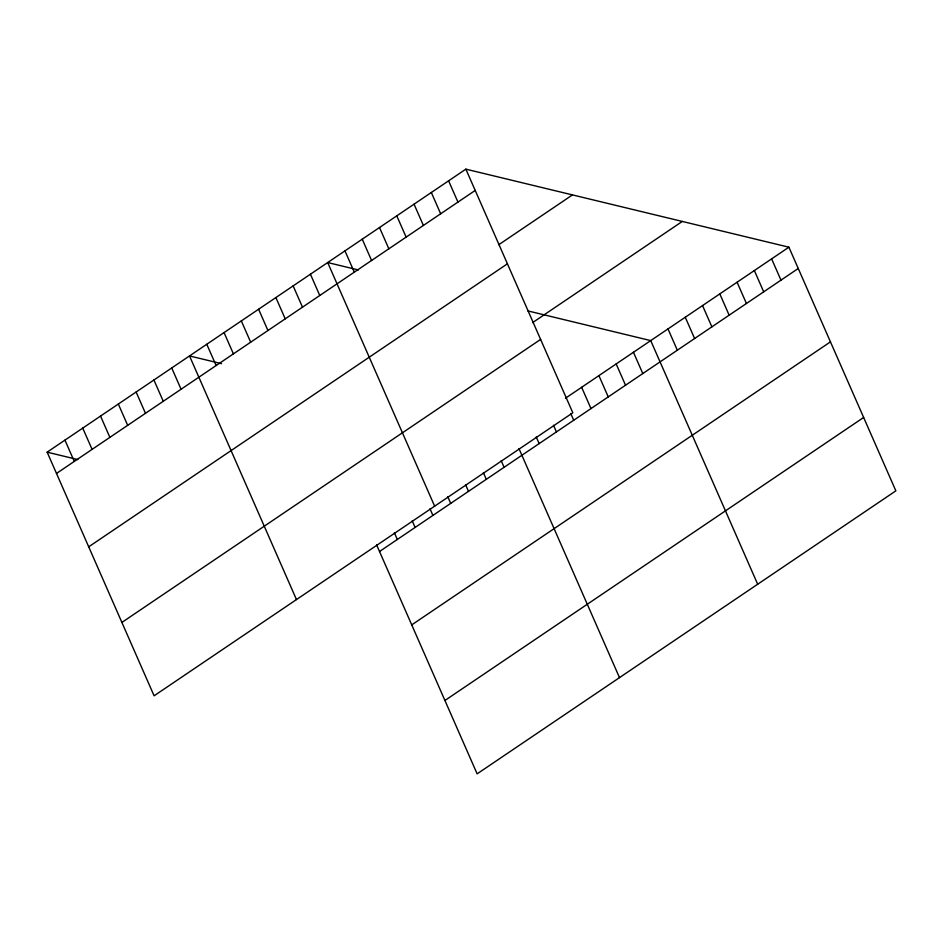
<?xml version="1.0" encoding="UTF-8"?>
<svg xmlns="http://www.w3.org/2000/svg" width="943" height="943" viewBox="0 0 943 943"><rect width="100%" height="100%" fill="white"/><g stroke="black" fill="none" stroke-linecap="round" stroke-linejoin="round"><path stroke-width="1.41" d="M465.866 169.151L572.814 412.786L154.098 695.804L47.15 452.157L465.866 169.151L788.902 247.196L895.85 490.843L477.134 773.849L376.599 544.854M56.497 473.445L475.213 190.427M498.776 244.708L572.472 194.906M88.701 546.822L507.428 263.804M532.606 322.624L682.296 221.44M121.895 622.427L540.61 339.409M565.517 398.194L788.902 247.196M379.522 551.502L798.238 268.484M411.737 624.879L830.453 341.861M444.919 700.484L863.635 417.466M358.34 269.946L327.692 262.543L434.64 506.179M527.856 310.907L650.717 340.6L757.677 584.236M221.499 363.668L189.519 355.935L296.467 599.571M47.15 452.157L77.797 459.571M771.633 258.877L780.969 280.154M754.353 270.547L763.7 291.835M737.084 282.228L746.432 303.505M719.815 293.898L729.151 315.186M702.535 305.567L711.882 326.856M685.266 317.249L694.614 338.537M667.998 328.918L677.333 350.207M633.448 352.269L642.796 373.558M616.18 363.939L625.527 385.227M598.911 375.62L608.247 396.909M581.631 387.29L590.978 408.578M570.786 413.6L573.709 420.248M448.597 180.82L457.944 202.108M553.517 425.269L556.429 431.929M431.328 192.49L440.664 213.778M536.237 436.951L539.16 443.599M414.048 204.171L423.395 225.448M518.968 448.62L619.492 677.628M396.779 215.841L406.127 237.129M501.169 460.656L504.092 467.304M379.51 227.522L388.846 248.799M483.382 472.679L486.293 479.327M362.242 239.192L371.577 260.48M465.583 484.714L468.506 491.362M344.961 250.862L354.309 272.15M447.784 496.737L450.707 503.385M429.996 508.76L432.908 515.42M310.424 274.213L319.76 295.501M412.197 520.795L415.12 527.443M293.143 285.894L302.491 307.17M394.398 532.819L397.321 539.479M275.875 297.564L285.222 318.852M258.606 309.233L267.942 330.521M241.325 320.915L250.673 342.191M224.057 332.584L233.404 353.873M206.788 344.266L216.136 365.542M171.72 367.959L181.068 389.247M153.921 379.994L163.269 401.282M136.122 392.017L145.47 413.305M118.335 404.052L127.67 425.328M100.536 416.075L109.883 437.363M82.736 428.11L92.084 449.387M64.949 440.133L74.285 461.422"/></g></svg>
